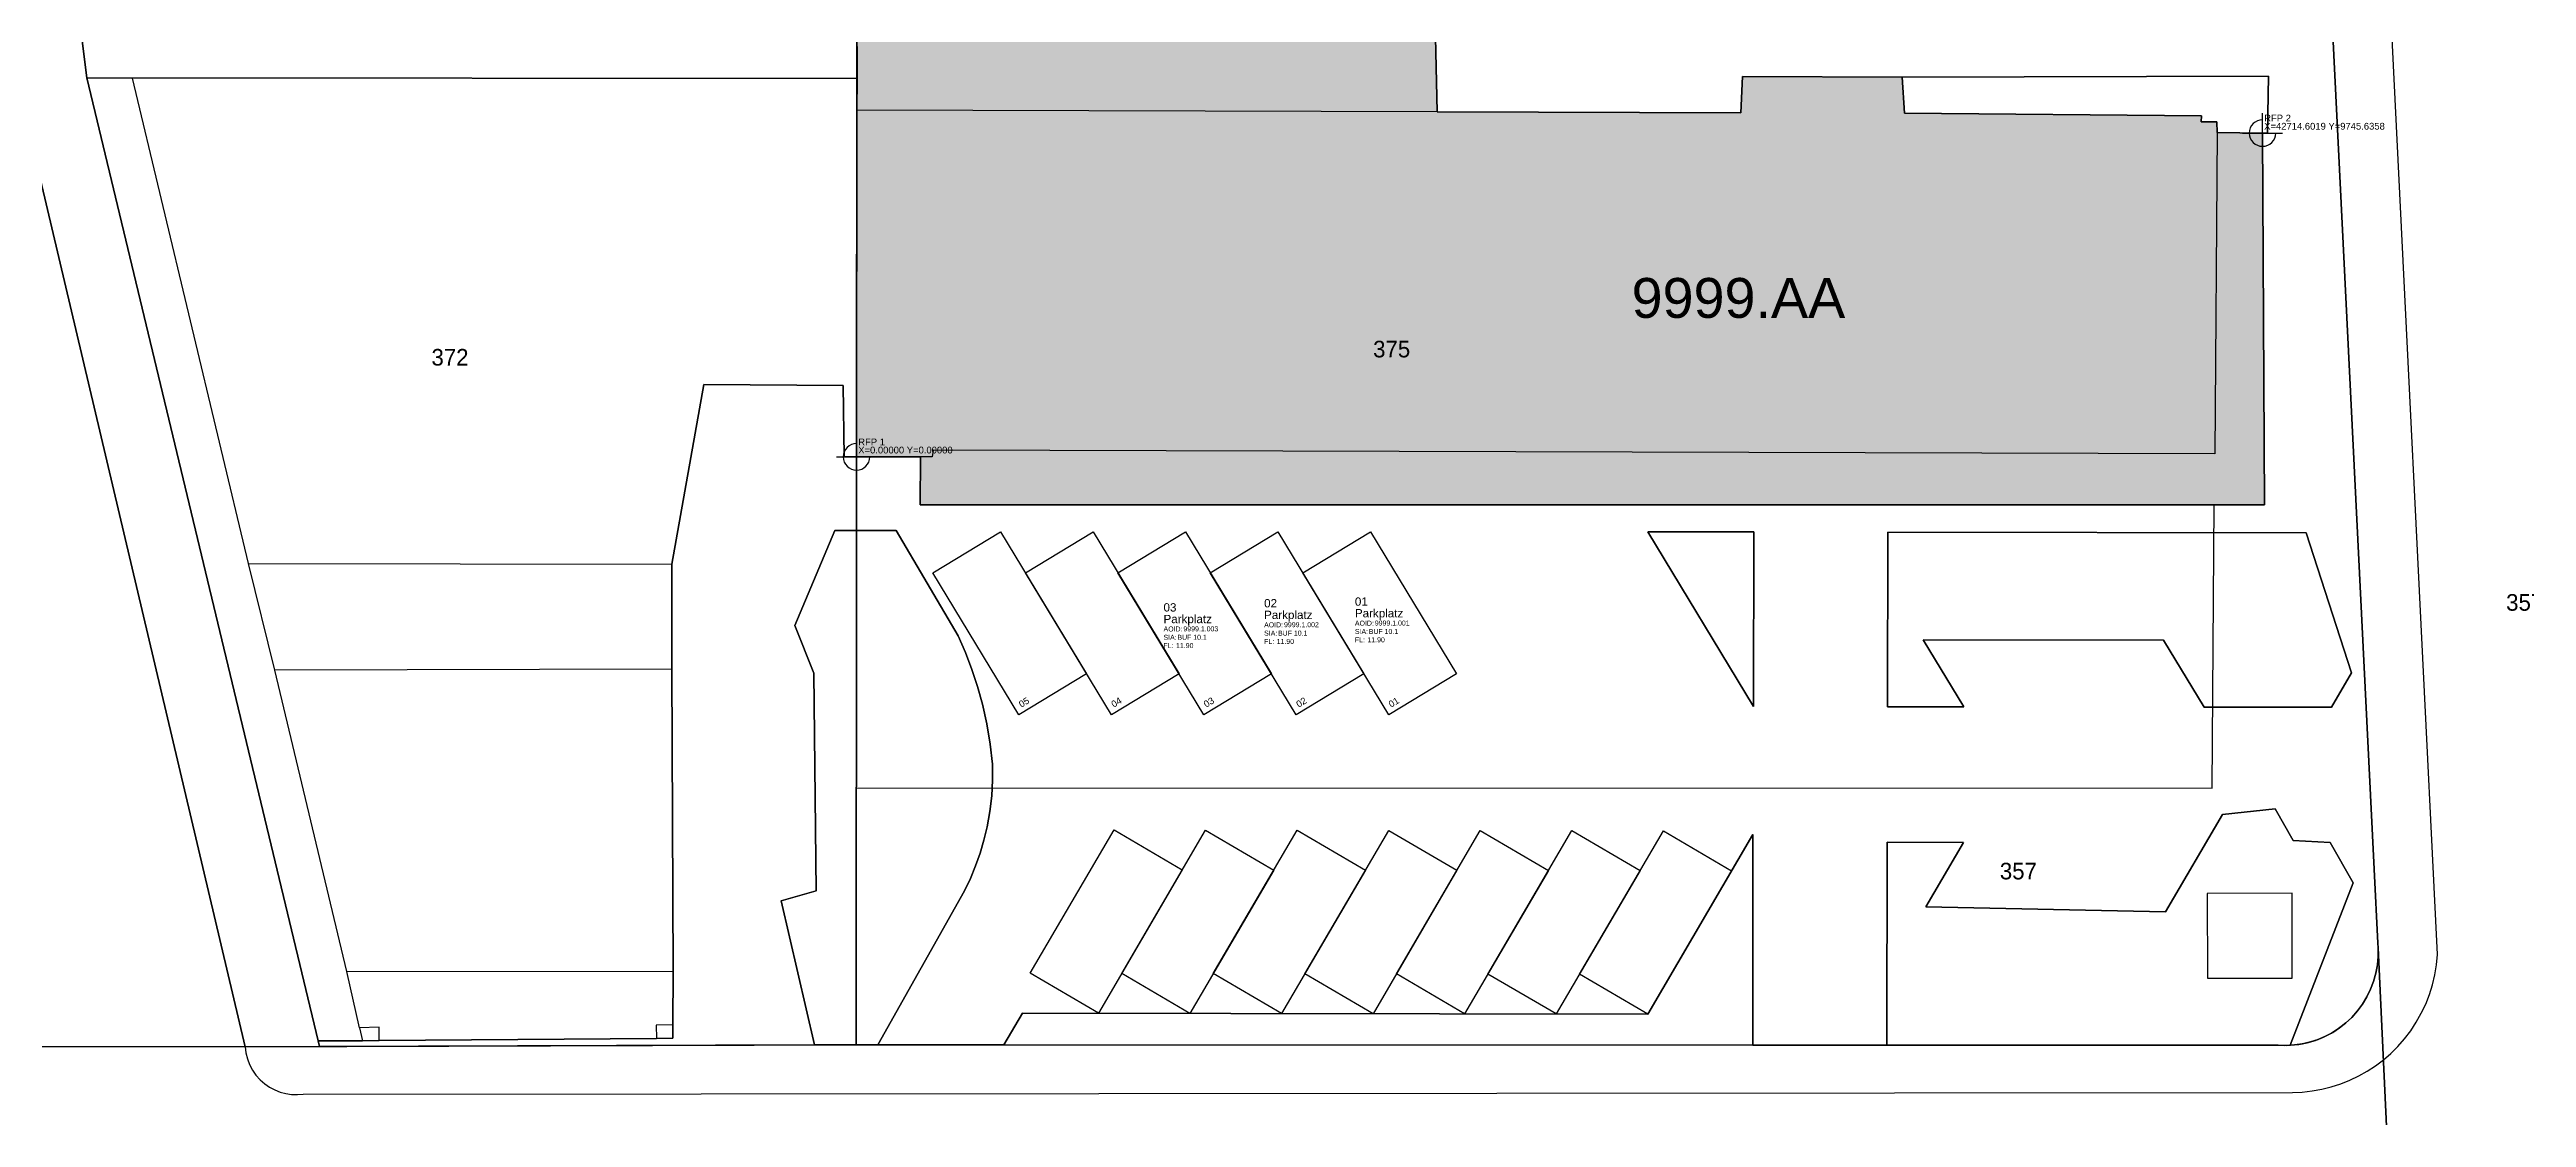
# Model space of a CAD drawing. Header units: millimetres. Extents: x -89652 to 120348, y -80434 to 68066.
# Drawn here: x -24292 to 50259, y -19879 to 12258 of the extents above; entities that cross this region are included whole.
import ezdxf
from ezdxf.enums import TextEntityAlignment as Align

# ---------------------------------------------------------------- set-up
doc = ezdxf.new("R2010")
doc.units = ezdxf.units.MM
for name, color, linetype in [('A1A0_AVDATEN', 251, 'Continuous'), ('A1R46_BODENMARKIERUNGEN', 251, 'Continuous'), ('A1T0_GEBAEUDE', 253, 'Continuous'), ('A_SCHRAFFUR', 9, 'Continuous'), ('FMZ122_NGF-POLYGON', 210, 'Continuous'), ('FMZ261_RAUMSTEMPEL', 252, 'Continuous'), ('V_REFERENZPUNKT', 30, 'Continuous')]:
    doc.layers.add(name, color=color, linetype=linetype)
doc.styles.add('___GED01', font='', dxfattribs={"height": 200})
doc.styles.add('Arial', font='arial.ttf')
doc.styles.get('___GED01').set_extended_font_data('GED01')

# ---------------------------------------------------------------- blocks, each defined once
blk = doc.blocks.new('BIT')
at = {"layer": 'FMZ261_RAUMSTEMPEL', "style": 'Arial'}
for s, p in [('AOID:', (0, 0)), ('SIA:', (0, -250000)), ('FL:', (0, -500000))]:
    blk.add_text(s, height=150000, dxfattribs=at).set_placement(p)
for tag, p, height in [('RNR1', (0, 600000), 250000), ('XAO', (0, 250000), 250000), ('AOID', (599113, 4060), 150000), ('AREA', (376747, -500000), 150000), ('AOFUNCTION', (417694, -249506), 150000)]:
    blk.add_attdef(tag, p, '', height=height, dxfattribs=at)

msp = doc.modelspace()

# ---------------------------------------------------------------- hatches: boundary and pattern name
at = {"layer": 'A_SCHRAFFUR'}
msp.add_hatch(color=256, dxfattribs=at).paths.add_polyline_path([(4749, 13341), (12935, 13754), (17396, 13980), (17470, 10381), (26613, 10350), (26659, 11449), (31470, 11430), (31536, 10340), (40483, 10266), (40469, 10086), (40935, 10087), (40951, 9760), (42315, 9746), (42376, -1445), (40864, -1445), (1912, -1445), (1925, 0), (-1, 0), (0, 1775), (6, 10429), (14, 11385), (8, 13337)])

# ---------------------------------------------------------------- linework, layer by layer
at = {"layer": 'A1A0_AVDATEN'}
for points in [[(-41905, 55566), (-40491, 49497), (-39092, 43745), (-33057, 18262), (-25522, -14524), (-28021, -17740), (-18406, -17749), (-26022, 14462), (-30108, 31743), (-35674, 55566)], [(-26022, 14462), (-18406, -17749), (-18383, -17934), (-18338, -18115), (-18271, -18289), (-18184, -18453), (-18078, -18606), (-17954, -18745), (-17814, -18868), (-17669, -18969), (-17513, -19051), (-17350, -19116), (-17179, -19161), (-17005, -19187), (-16829, -19192), (-16653, -19177), (43216, -19126), (43512, -19113), (43806, -19081), (44097, -19030), (44385, -18958), (44667, -18868), (44942, -18759), (45209, -18631), (45467, -18486), (45715, -18324), (45951, -18146), (46175, -17952), (46385, -17743), (46588, -17512), (46774, -17268), (46943, -17011), (47093, -16743), (47225, -16466), (47336, -16179), (47428, -15886), (47499, -15587), (47548, -15284), (47577, -14978), (44093, 55566)], [(-7056, 55566), (-1504, 32711), (1425, 20650), (-4000, 19374), (-4700, 21857), (-11722, 20210), (-22468, 17690), (-23920, 17392), (-23550, 14456), (-23168, 11411), (14, 11385), (8, 13337), (4749, 13341), (2716, 33703), (2151, 39358), (700, 53068), (686, 53200), (436, 55566)], [(42287, 55566), (43016, 41336), (44199, 16856), (44302, 15341), (45784, -14633), (45795, -14778), (46531, -30442), (46532, -30481), (46858, -37364), (48391, -67934)], [(-23920, 17392), (-23168, 11411)], [(44302, 15341), (45784, -14633), (45795, -14778), (45796, -15034), (45773, -15288), (45728, -15539), (45659, -15785), (45568, -16023), (45456, -16252), (45324, -16470), (45172, -16675), (45002, -16866), (44812, -17044), (44606, -17203), (44386, -17343), (44154, -17461), (43911, -17558), (43661, -17631), (43406, -17681), (43146, -17707), (42967, -17711), (42789, -17703), (31008, -17699), (26974, -17699), (4435, -17693), (636, -17692), (-15, -17692), (-1265, -17696), (-16165, -17742), (-16205, -17575), (-23168, 11411), (-23550, 14456)], [(17396, 13980), (17470, 10381), (26613, 10350), (26659, 11449), (31470, 11430), (42492, 11460), (42467, 9744), (42315, 9746), (42376, -1445), (40864, -1445), (1912, -1445), (1925, 0), (-1, 0), (-373, 0), (-403, 2146), (-4595, 2177), (-5561, -3231), (-5559, -6389), (-5524, -15473), (-5527, -17094), (-5528, -17494), (-6028, -17498), (-14371, -17564), (-14871, -17568), (-16205, -17575), (-16165, -17742), (-1265, -17696), (-2271, -13361), (-1213, -13060), (-1285, -6511), (-1860, -5071), (-659, -2213), (-3, -2214), (1191, -2216), (3054, -5386), (3274, -5885), (3470, -6395), (3642, -6913), (3787, -7439), (3920, -8037), (4021, -8642), (4088, -9251), (4091, -9725), (4065, -10198), (4010, -10669), (3926, -11136), (3831, -11533), (3715, -11926), (3579, -12311), (3423, -12689), (3247, -13059), (636, -17692), (4435, -17693), (4988, -16740), (23810, -16768), (26976, -11361), (26974, -17699), (31008, -17699), (31018, -11596), (33318, -11601), (32181, -13543), (39391, -13695), (41108, -10761), (42700, -10589), (43236, -11549), (44355, -11600), (45046, -12814), (43146, -17707), (43406, -17681), (43661, -17631), (43911, -17558), (44154, -17461), (44386, -17343), (44606, -17203), (44812, -17044), (45002, -16866), (45172, -16675), (45324, -16470), (45456, -16252), (45568, -16023), (45659, -15785), (45728, -15539), (45773, -15288), (45796, -15034), (45795, -14778), (45784, -14633), (44302, 15341)], [(8, 13337), (-15, -17692), (42789, -17703), (43033, -17710), (43277, -17697), (43519, -17662), (43756, -17606), (43988, -17530), (44213, -17433), (44428, -17318), (44632, -17184), (44824, -17033), (45002, -16866), (45172, -16675), (45324, -16470), (45456, -16252), (45568, -16023), (45659, -15785), (45728, -15539), (45773, -15288), (45796, -15034), (45795, -14778), (45784, -14633), (44302, 15341)], [(40864, -1445), (1912, -1445), (1925, 0), (-1, 0), (-3, -2214), (-9, -9963), (40802, -9965), (40864, -1445)], [(43203, -13133), (40653, -13136), (40656, -15690), (43206, -15688), (43203, -13133)], [(46531, -30442), (45795, -14778), (45796, -15034), (45773, -15288), (45728, -15539), (45659, -15785), (45568, -16023), (45456, -16252), (45324, -16470), (45172, -16675), (45002, -16866), (44824, -17033), (44632, -17184), (44428, -17318), (44213, -17433), (43988, -17530), (43756, -17606), (43519, -17662), (43277, -17697), (43033, -17710), (42789, -17703), (-15, -17692), (-18406, -17749), (-28021, -17740)], [(-5528, -17494), (-5527, -17094), (-6031, -17098), (-6028, -17498), (-5528, -17494)], [(-14960, -17178), (-14871, -17568), (-14371, -17564), (-14374, -17164), (-14960, -17178)]]:
    msp.add_lwpolyline(points, dxfattribs=at)
for points in [[(-26022, 14462), (-18406, -17749), (-15, -17692), (8, 13337), (5, 14401)], [(40951, 9760), (42315, 9746), (42467, 9744), (42492, 11460), (31470, 11430), (31536, 10340), (40483, 10266), (40469, 10086), (40935, 10087)], [(-15, -17692), (636, -17692), (3247, -13059), (3423, -12689), (3579, -12311), (3715, -11926), (3831, -11533), (3926, -11136), (4010, -10669), (4065, -10198), (4091, -9725), (4088, -9251), (4021, -8642), (3920, -8037), (3787, -7439), (3642, -6913), (3470, -6395), (3274, -5885), (3054, -5386), (1191, -2216), (-3, -2214), (-659, -2213), (-1860, -5071), (-1285, -6511), (-1213, -13060), (-2271, -13361), (-1265, -17696)], [(26990, -7510), (23809, -2255), (27009, -2260)], [(23809, -2255), (26990, -7510), (27009, -2260)], [(44395, -7535), (40554, -7530), (39336, -5519), (32103, -5509), (33320, -7520), (31025, -7517), (31034, -2267), (43633, -2288), (44989, -6497)], [(40554, -7530), (44395, -7535), (44989, -6497), (43633, -2288), (31034, -2267), (31025, -7517), (33320, -7520), (32103, -5509), (39336, -5519)], [(42789, -17703), (42967, -17711), (43146, -17707), (45046, -12814), (44355, -11600), (43236, -11549), (42700, -10589), (41108, -10761), (39391, -13695), (32181, -13543), (33318, -11601), (31018, -11596), (31008, -17699)], [(4435, -17693), (26974, -17699), (26976, -11361), (23810, -16768), (4988, -16740)]]:
    msp.add_lwpolyline(points, close=True, dxfattribs=at)
at = {"layer": 'A1R46_BODENMARKIERUNGEN'}
for points in [[(4334, -2255), (6923, -6532), (4887, -7764), (2298, -3487)], [(7116, -2255), (9706, -6532), (7670, -7764), (5080, -3487)], [(9898, -2255), (12488, -6532), (10452, -7764), (7862, -3487)], [(12680, -2255), (15270, -6532), (13234, -7764), (10644, -3487)], [(15463, -2255), (18052, -6532), (16016, -7764), (13427, -3487)], [(9803, -12429), (7276, -16744), (5223, -15541), (7749, -11226)], [(12558, -12433), (10032, -16748), (7978, -15545), (10505, -11231)], [(15314, -12437), (12788, -16752), (10734, -15549), (13260, -11235)], [(18070, -12441), (15543, -16756), (13489, -15554), (16016, -11239)], [(20825, -12445), (18299, -16760), (16245, -15558), (18771, -11243)], [(23581, -12449), (21054, -16764), (19000, -15562), (21527, -11247)], [(26336, -12454), (23810, -16768), (21756, -15566), (24282, -11251)]]:
    msp.add_lwpolyline(points, close=True, dxfattribs=at)
at = {"layer": 'A1T0_GEBAEUDE'}
for points in [[(8, 13337), (14, 11385), (6, 10429), (0, 1775), (-1, 0), (1925, 0), (1912, -1445), (40864, -1445), (42376, -1445), (42315, 9746), (40951, 9760), (40935, 10087), (40469, 10086), (40483, 10266), (31536, 10340), (31470, 11430), (26659, 11449), (26613, 10350), (17470, 10381), (17396, 13980), (12935, 13754), (4749, 13341)], [(14, 11385), (-23168, 11411), (-16205, -17575), (-14871, -17568), (-14371, -17564), (-6028, -17498), (-5528, -17494), (-5527, -17094), (-5524, -15473), (-5559, -6389), (-5561, -3231), (-4595, 2177), (-403, 2146), (-373, 0), (-1, 0), (0, 1775), (6, 10429)]]:
    msp.add_lwpolyline(points, close=True, dxfattribs=at)
for points in [[(-14960, -17178), (-15348, -15490), (-17513, -6421), (-18306, -3207), (-21797, 11398)], [(17470, 10381), (6, 10429)], [(40951, 9760), (40875, 87), (2306, 204), (2278, 0), (1925, 0)], [(-18306, -3207), (-5561, -3231)], [(-5559, -6389), (-17513, -6421)], [(-15348, -15490), (-5524, -15473)]]:
    msp.add_lwpolyline(points, dxfattribs=at)
at = {"layer": 'A_SCHRAFFUR', "color": 8, "lineweight": 0}
msp.add_lwpolyline([(4749, 13341), (12935, 13754), (17396, 13980), (17470, 10381), (26613, 10350), (26659, 11449), (31470, 11430), (31536, 10340), (40483, 10266), (40469, 10086), (40935, 10087), (40951, 9760), (42315, 9746), (42376, -1445), (40864, -1445), (1912, -1445), (1925, 0), (-1, 0), (0, 1775), (6, 10429), (14, 11385), (8, 13337)], close=True, dxfattribs=at)
at = {"layer": 'FMZ122_NGF-POLYGON'}
for points in [[(9898, -2255), (12488, -6532), (10452, -7764), (7862, -3487)], [(12680, -2255), (15270, -6532), (13234, -7764), (10644, -3487)], [(15463, -2255), (18052, -6532), (16016, -7764), (13427, -3487)]]:
    msp.add_lwpolyline(points, close=True, dxfattribs=at)
at = {"layer": 'V_REFERENZPUNKT'}
for points in [[(41715, 9746), (42915, 9746)], [(42315, 9146), (42315, 10346)], [(-602, 0), (598, 0)], [(-2, -600), (-2, 600)]]:
    msp.add_lwpolyline(points, dxfattribs=at)
for centre in [(42315, 9746), (-2, 0)]:
    msp.add_arc(centre, 400, 90, 0, dxfattribs=at)

# ---------------------------------------------------------------- block references
at = {"layer": 'FMZ261_RAUMSTEMPEL', "xscale": 0.001, "yscale": 0.001, "zscale": 0.001}
for p, values in [((9237, -5254), {'RNR1': '03', 'XAO': 'Parkplatz', 'AOID': '9999.1.003', 'AOFUNCTION': 'BUF 10.1', 'AREA': '11.90'}), ((12265, -5129), {'RNR1': '02', 'XAO': 'Parkplatz', 'AOID': '9999.1.002', 'AOFUNCTION': 'BUF 10.1', 'AREA': '11.90'}), ((14997, -5079), {'RNR1': '01', 'XAO': 'Parkplatz', 'AOID': '9999.1.001', 'AOFUNCTION': 'BUF 10.1', 'AREA': '11.90'})]:
    msp.add_blockref('BIT', p, dxfattribs=at).add_auto_attribs(values)

# ---------------------------------------------------------------- texts
at = {"layer": 'A1A0_AVDATEN', "style": '___GED01'}
for s, p in [('372', (-12796, 2748)), ('375', (15546, 2994)), ('357', (49648, -4630)), ('357', (34409, -12715))]:
    msp.add_text(s, height=500, dxfattribs=at).set_placement(p)
at = {"layer": 'A1R46_BODENMARKIERUNGEN', "style": 'Arial'}
for s, p in [('05', (4957, -7551)), ('04', (7739, -7551)), ('03', (10521, -7551)), ('02', (13304, -7551)), ('01', (16086, -7551))]:
    msp.add_text(s, height=200, rotation=31, dxfattribs=at).set_placement(p)
at = {"layer": 'A1T0_GEBAEUDE', "style": 'Arial'}
msp.add_text('9999.AA', height=1200, dxfattribs=at).set_placement((26540, 4784), align=Align.MIDDLE_CENTER)
at = {"layer": 'V_REFERENZPUNKT', "style": 'Arial'}
for s, p in [('X=42714.6019 Y=9745.6358', (42365, 9849)), ('RFP 2', (42365, 10094)), ('X=0.00000 Y=0.00000', (49, 103)), ('RFP 1', (49, 348))]:
    msp.add_text(s, height=203.2, rotation=0, dxfattribs=at).set_placement(p)

doc.saveas('drawing.dxf')
